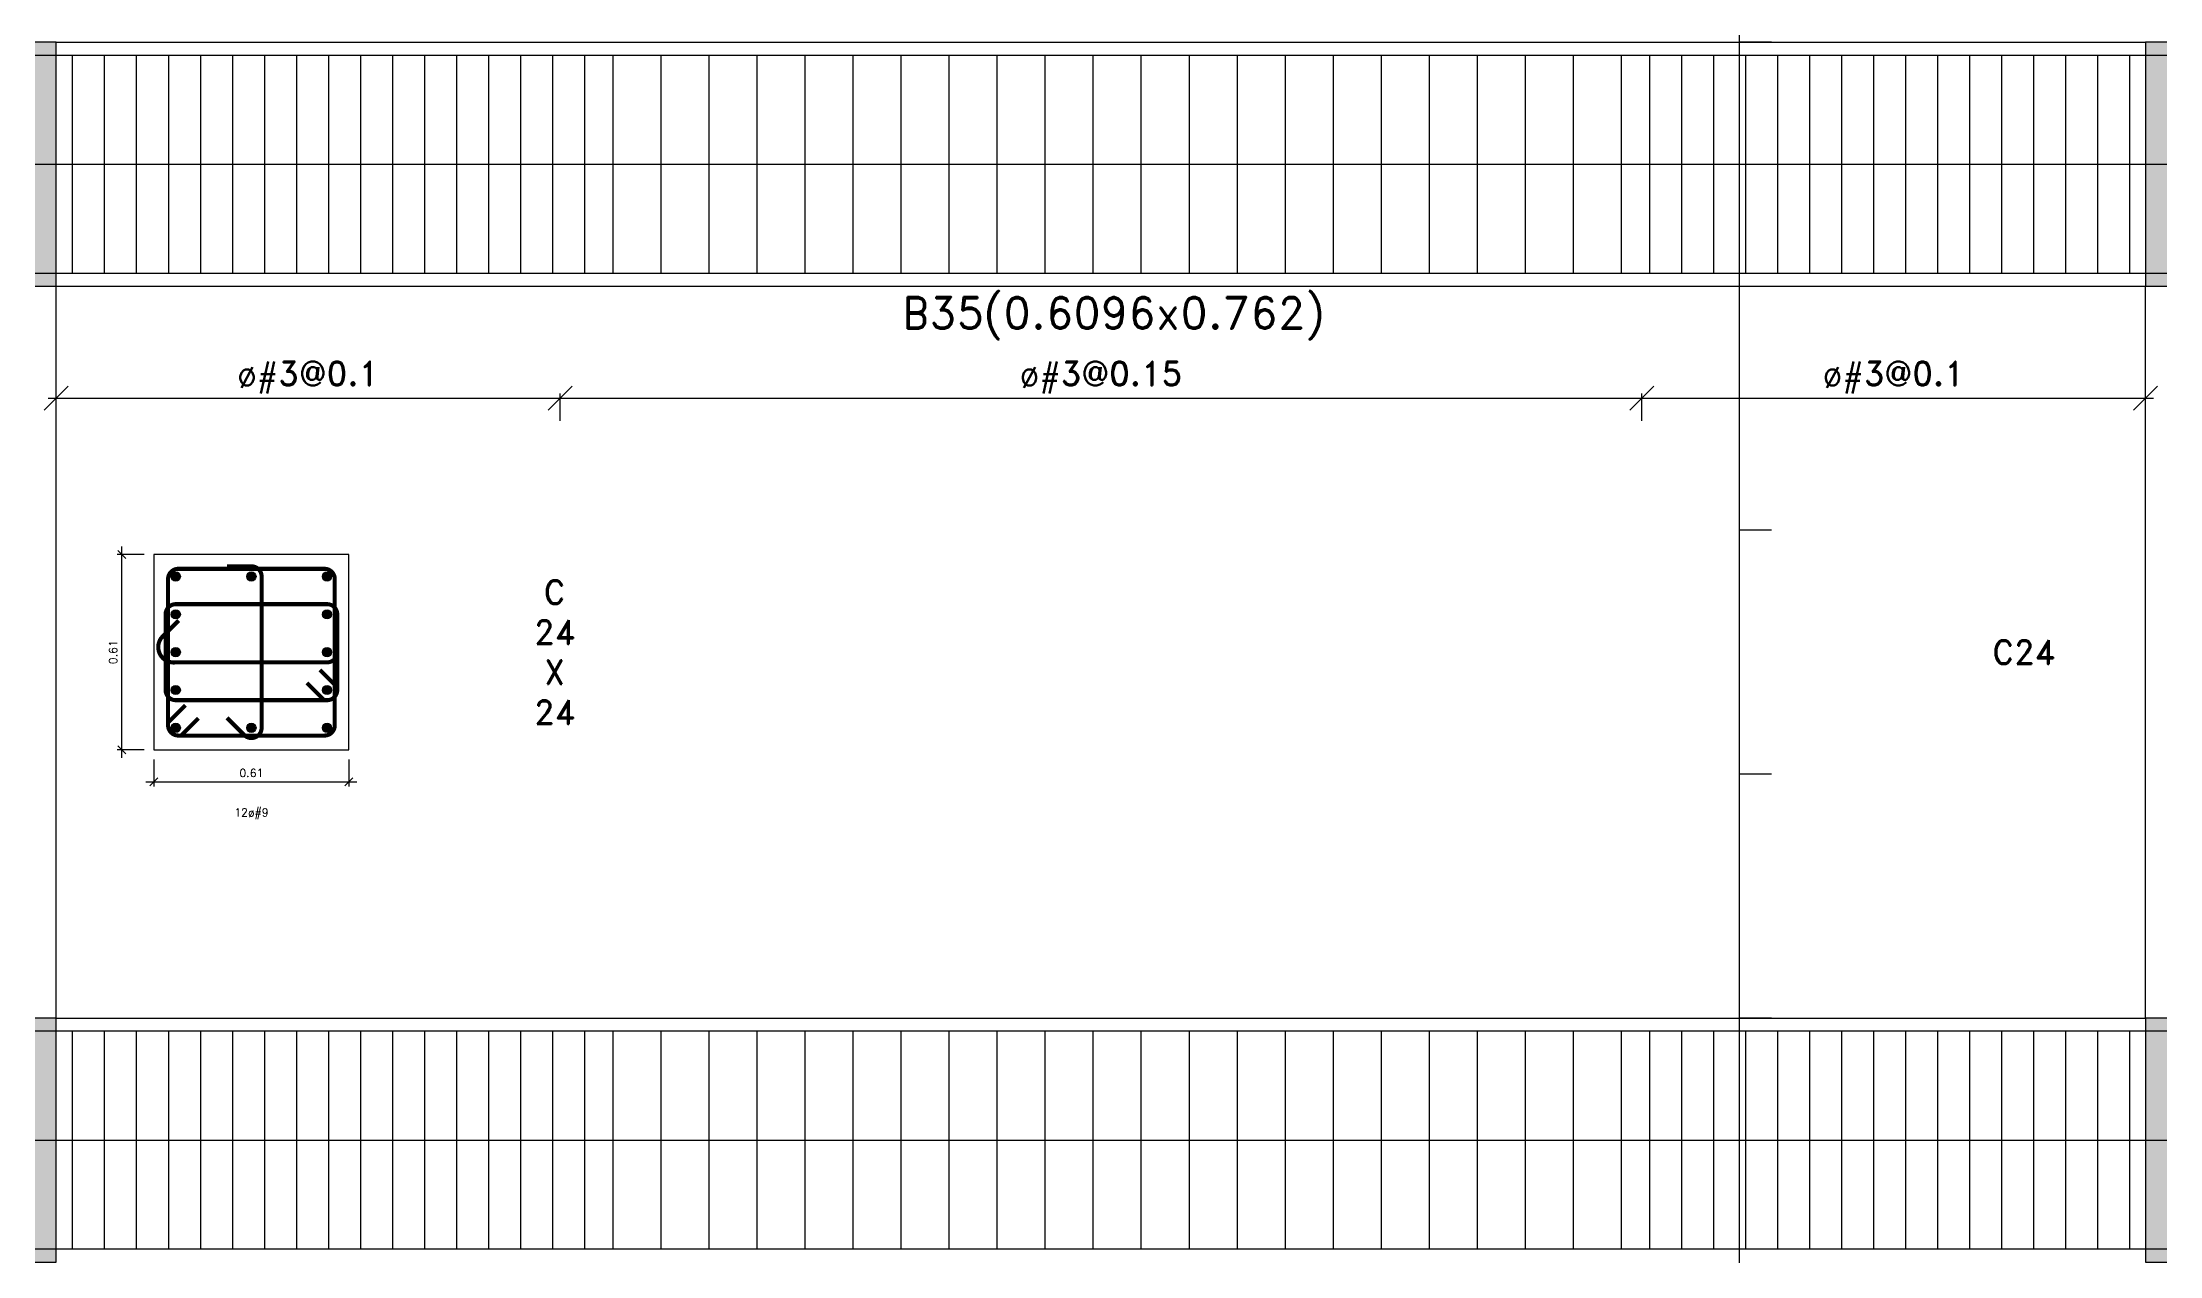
# Model space of a CAD drawing. Header units: inches. Extents: x 2674 to 28325, y -8016 to 21827.
# Drawn here: x 10779.7 to 11110.5, y -1101.7 to -912.2 of the extents above; entities that cross this region are included whole.
import ezdxf

# ---------------------------------------------------------------- set-up
doc = ezdxf.new("R2010")
doc.units = ezdxf.units.IN
doc.header["$MEASUREMENT"] = 0
for name, color, linetype in [('Beam', 3, 'Continuous'), ('Beam elevation contour', 7, 'Continuous'), ('Beam rebar bot', 2, 'Continuous'), ('Beam rebar top', 2, 'Continuous'), ('Beam tie corner', 6, 'Continuous'), ('Beam tie mid', 4, 'Continuous'), ('Column elevation contorno', 7, 'Continuous'), ('Columns', 5, 'Continuous'), ('Dimensions', 7, 'Continuous'), ('Porticos', 7, 'Continuous'), ('Rebar long', 5, 'Continuous'), ('Rebar tie', 4, 'Continuous'), ('Texts', 7, 'Continuous')]:
    doc.layers.add(name, color=color, linetype=linetype)
doc.layers.add('Beam torsion rebar', color=7, linetype='Continuous', true_color=0xaf0000)
doc.styles.add('Letra', font='romand.shx')
doc.dimstyles.new('Dimension', dxfattribs={"dimscale": 0.083333, "dimtxt": 0.025, "dimasz": 0.025, "dimexe": 0.015, "dimexo": 0.03, "dimgap": 0.015, "dimtad": 1, "dimdec": 1, "dimzin": 0, "dimdsep": 46, "dimlunit": 4, "dimtxsty": 'Letra', "dimblk": 'OBLIQUE', "dimcen": 0.015, "dimdle": 0.025, "dimclrd": 256, "dimclre": 1, "dimclrt": 4, "dimadec": 0, "dimazin": 0, "dimtfac": 1, "dimtdec": 1, "dimtofl": 0, "dimtmove": 0, "dimatfit": 3, "dimfxl": 1, "dimtolj": 1, "dimtzin": 0, "dimarcsym": 0})

# ---------------------------------------------------------------- blocks, each defined once
blk = doc.blocks.new('_Oblique')
at = {"color": 0, "linetype": 'ByBlock', "lineweight": -2}
blk.add_line((-0.5, -0.5), (0.5, 0.5), dxfattribs=at)
blk = doc.blocks.new('*D553')
at = {"layer": 'Defpoints', "color": 0, "transparency": 16777216}
for p in [(11044.87, -874.11), (11049.87, -874.11), (11049.87, -912.21)]:
    blk.add_point(p, dxfattribs=at)
at = {"layer": 'Dimensions', "color": 1, "linetype": 'ByBlock', "lineweight": -2, "transparency": 16777216}
for p, q in [((11049.87, -874.11), (11044.87, -874.11)), ((11049.87, -912.21), (11044.87, -912.21))]:
    blk.add_line(p, q, dxfattribs=at)
at = {"layer": 'Dimensions', "linetype": 'ByBlock', "lineweight": -2, "transparency": 16777216}
blk.add_line((11044.87, -912.22), (11044.87, -874.11), dxfattribs=at)
at = {"layer": 'Dimensions', "lineweight": -2, "transparency": 16777216, "xscale": 0.006249999999999999, "yscale": 0.006249999999999999, "zscale": 0.006249999999999999}
for p, rotation in [((11044.87, -874.11), 90), ((11044.87, -912.21), 270)]:
    blk.add_blockref('_Oblique', p, dxfattribs=dict(at, rotation=rotation))
at = {"layer": 'Dimensions', "color": 4, "transparency": 16777216, "insert": (11044.86, -893.16), "char_height": 0.00625, "attachment_point": 5, "rotation": 90, "style": 'Letra'}
blk.add_mtext('\\A1;ø#3@0.1', dxfattribs=at)
blk = doc.blocks.new('*D556')
at = {"layer": 'Defpoints', "color": 0, "transparency": 16777216}
for p in [(11044.87, -1026.51), (11049.87, -1026.51), (11049.87, -1064.61)]:
    blk.add_point(p, dxfattribs=at)
at = {"layer": 'Dimensions', "color": 1, "linetype": 'ByBlock', "lineweight": -2, "transparency": 16777216}
for p, q in [((11049.87, -1026.51), (11044.87, -1026.51)), ((11049.87, -1064.61), (11044.87, -1064.61))]:
    blk.add_line(p, q, dxfattribs=at)
at = {"layer": 'Dimensions', "linetype": 'ByBlock', "lineweight": -2, "transparency": 16777216}
blk.add_line((11044.87, -1064.62), (11044.87, -1026.51), dxfattribs=at)
at = {"layer": 'Dimensions', "lineweight": -2, "transparency": 16777216, "xscale": 0.006249999999999999, "yscale": 0.006249999999999999, "zscale": 0.006249999999999999}
for p, rotation in [((11044.87, -1026.51), 90), ((11044.87, -1064.61), 270)]:
    blk.add_blockref('_Oblique', p, dxfattribs=dict(at, rotation=rotation))
at = {"layer": 'Dimensions', "color": 4, "transparency": 16777216, "insert": (11044.86, -1045.56), "char_height": 0.00625, "attachment_point": 5, "rotation": 90, "style": 'Letra'}
blk.add_mtext('\\A1;ø#3@0.1', dxfattribs=at)
blk = doc.blocks.new('*D557')
at = {"layer": 'Defpoints', "color": 0, "transparency": 16777216}
for p in [(11044.87, -912.21), (11049.87, -912.21), (11049.87, -988.41)]:
    blk.add_point(p, dxfattribs=at)
at = {"layer": 'Dimensions', "color": 1, "linetype": 'ByBlock', "lineweight": -2, "transparency": 16777216}
for p, q in [((11049.87, -912.21), (11044.87, -912.21)), ((11049.87, -988.41), (11044.87, -988.41))]:
    blk.add_line(p, q, dxfattribs=at)
at = {"layer": 'Dimensions', "linetype": 'ByBlock', "lineweight": -2, "transparency": 16777216}
blk.add_line((11044.87, -988.42), (11044.87, -912.21), dxfattribs=at)
at = {"layer": 'Dimensions', "lineweight": -2, "transparency": 16777216, "xscale": 0.006249999999999999, "yscale": 0.006249999999999999, "zscale": 0.006249999999999999}
for p, rotation in [((11044.87, -912.21), 90), ((11044.87, -988.41), 270)]:
    blk.add_blockref('_Oblique', p, dxfattribs=dict(at, rotation=rotation))
at = {"layer": 'Dimensions', "color": 4, "transparency": 16777216, "insert": (11044.86, -950.31), "char_height": 0.00625, "attachment_point": 5, "rotation": 90, "style": 'Letra'}
blk.add_mtext('\\A1;ø#3@0.1', dxfattribs=at)
blk = doc.blocks.new('*D558')
at = {"layer": 'Defpoints', "color": 0, "transparency": 16777216}
for p in [(11044.87, -988.41), (11049.87, -988.41), (11049.87, -1026.51)]:
    blk.add_point(p, dxfattribs=at)
at = {"layer": 'Dimensions', "color": 1, "linetype": 'ByBlock', "lineweight": -2, "transparency": 16777216}
for p, q in [((11049.87, -988.41), (11044.87, -988.41)), ((11049.87, -1026.51), (11044.87, -1026.51))]:
    blk.add_line(p, q, dxfattribs=at)
at = {"layer": 'Dimensions', "linetype": 'ByBlock', "lineweight": -2, "transparency": 16777216}
blk.add_line((11044.87, -1026.52), (11044.87, -988.41), dxfattribs=at)
at = {"layer": 'Dimensions', "lineweight": -2, "transparency": 16777216, "xscale": 0.006249999999999999, "yscale": 0.006249999999999999, "zscale": 0.006249999999999999}
for p, rotation in [((11044.87, -988.41), 90), ((11044.87, -1026.51), 270)]:
    blk.add_blockref('_Oblique', p, dxfattribs=dict(at, rotation=rotation))
at = {"layer": 'Dimensions', "color": 4, "transparency": 16777216, "insert": (11044.86, -1007.46), "char_height": 0.00625, "attachment_point": 5, "rotation": 90, "style": 'Letra'}
blk.add_mtext('\\A1;ø#3@0.15', dxfattribs=at)
blk = doc.blocks.new('*D636')
at = {"layer": 'Defpoints', "color": 0, "transparency": 16777216}
for p in [(11044.87, -1064.61), (11049.87, -1064.61), (11049.87, -1140.81)]:
    blk.add_point(p, dxfattribs=at)
at = {"layer": 'Dimensions', "color": 1, "linetype": 'ByBlock', "lineweight": -2, "transparency": 16777216}
for p, q in [((11049.87, -1064.61), (11044.87, -1064.61)), ((11049.87, -1140.81), (11044.87, -1140.81))]:
    blk.add_line(p, q, dxfattribs=at)
at = {"layer": 'Dimensions', "linetype": 'ByBlock', "lineweight": -2, "transparency": 16777216}
blk.add_line((11044.87, -1140.82), (11044.87, -1064.61), dxfattribs=at)
at = {"layer": 'Dimensions', "lineweight": -2, "transparency": 16777216, "xscale": 0.006249999999999999, "yscale": 0.006249999999999999, "zscale": 0.006249999999999999}
for p, rotation in [((11044.87, -1064.61), 90), ((11044.87, -1140.81), 270)]:
    blk.add_blockref('_Oblique', p, dxfattribs=dict(at, rotation=rotation))
at = {"layer": 'Dimensions', "color": 4, "transparency": 16777216, "insert": (11044.86, -1102.71), "char_height": 0.00625, "attachment_point": 5, "rotation": 90, "style": 'Letra'}
blk.add_mtext('\\A1;ø#3@0.1', dxfattribs=at)
blk = doc.blocks.new('*D28')
at = {"color": 1, "linetype": 'ByBlock', "lineweight": -2, "transparency": 16777216}
for p, q in [((-0.3348, 0.3048), (-0.4198, 0.3048)), ((-0.3348, -0.3048), (-0.4198, -0.3048))]:
    blk.add_line(p, q, dxfattribs=at)
at = {"linetype": 'ByBlock', "lineweight": -2, "transparency": 16777216}
blk.add_line((-0.4048, -0.3298), (-0.4048, 0.3298), dxfattribs=at)
at = {"layer": 'Defpoints', "transparency": 16777216}
for p in [(-0.4048, 0.3048), (-0.3048, 0.3048), (-0.3048, -0.3048)]:
    blk.add_point(p, dxfattribs=at)
at = {"lineweight": -2, "transparency": 16777216, "xscale": 0.025, "yscale": 0.025, "zscale": 0.025}
for p, rotation in [((-0.4048, 0.3048), 90), ((-0.4048, -0.3048), 270)]:
    blk.add_blockref('_Oblique', p, dxfattribs=dict(at, rotation=rotation))
at = {"color": 4, "transparency": 16777216, "insert": (-0.4198, 0), "char_height": 0.025, "attachment_point": 8, "rotation": 90, "style": 'Letra'}
blk.add_mtext('0.61', dxfattribs=at)
blk = doc.blocks.new('*D29')
at = {"color": 1, "linetype": 'ByBlock', "lineweight": -2, "transparency": 16777216}
for p, q in [((-0.3048, -0.3348), (-0.3048, -0.4198)), ((0.3048, -0.3348), (0.3048, -0.4198))]:
    blk.add_line(p, q, dxfattribs=at)
at = {"linetype": 'ByBlock', "lineweight": -2, "transparency": 16777216}
blk.add_line((-0.3298, -0.4048), (0.3298, -0.4048), dxfattribs=at)
at = {"layer": 'Defpoints', "transparency": 16777216}
for p in [(-0.3048, -0.3048), (0.3048, -0.3048), (0.3048, -0.4048)]:
    blk.add_point(p, dxfattribs=at)
at = {"lineweight": -2, "transparency": 16777216, "xscale": 0.025, "yscale": 0.025, "zscale": 0.025, "rotation": 180}
blk.add_blockref('_Oblique', (-0.3048, -0.4048), dxfattribs=at)
at = {"lineweight": -2, "transparency": 16777216, "xscale": 0.025, "yscale": 0.025, "zscale": 0.025}
blk.add_blockref('_Oblique', (0.3048, -0.4048), dxfattribs=at)
at = {"color": 4, "transparency": 16777216, "insert": (0, -0.3898), "char_height": 0.025, "attachment_point": 8, "style": 'Letra'}
blk.add_mtext('0.61', dxfattribs=at)
blk = doc.blocks.new('#9')
blk.add_hatch(color=256).paths.add_polyline_path([(0.0143, 0, 1), (-0.0143, 0, 1)])
at = {"color": 0}
blk.add_circle((0, 0), 0.0143, dxfattribs=at)
blk = doc.blocks.new('FB 24 X 30')
blk.add_hatch(color=256).paths.add_polyline_path([(0.3048, 0.381), (-0.3048, 0.381), (-0.3048, -0.381), (0.3048, -0.381)])
at = {"color": 0}
blk.add_lwpolyline([(0.3048, 0.381), (-0.3048, 0.381), (-0.3048, -0.381), (0.3048, -0.381)], close=True, dxfattribs=at)
blk = doc.blocks.new('*D99')
at = {"linetype": 'ByBlock', "lineweight": -2, "transparency": 16777216}
blk.add_line((717.8202, 25.7104), (719.4442, 25.7104), dxfattribs=at)
at = {"color": 1, "linetype": 'ByBlock', "lineweight": -2, "transparency": 16777216}
for p, q in [((717.8452, 25.6404), (717.8452, 25.7254)), ((719.4192, 25.6404), (719.4192, 25.7254))]:
    blk.add_line(p, q, dxfattribs=at)
at = {"layer": 'Defpoints', "transparency": 16777216}
for p in [(719.4192, 25.7104), (717.8452, 25.6104), (719.4192, 25.6104)]:
    blk.add_point(p, dxfattribs=at)
at = {"lineweight": -2, "transparency": 16777216, "xscale": 0.075, "yscale": 0.075, "zscale": 0.075, "rotation": 180}
blk.add_blockref('_Oblique', (717.8452, 25.7104), dxfattribs=at)
at = {"lineweight": -2, "transparency": 16777216, "xscale": 0.075, "yscale": 0.075, "zscale": 0.075}
blk.add_blockref('_Oblique', (719.4192, 25.7104), dxfattribs=at)
at = {"color": 4, "transparency": 16777216, "insert": (718.6322, 25.7254), "char_height": 0.075, "attachment_point": 8, "style": 'Letra'}
blk.add_mtext('ø#3@0.1', dxfattribs=at)
blk = doc.blocks.new('*D100')
at = {"linetype": 'ByBlock', "lineweight": -2, "transparency": 16777216}
blk.add_line((722.7742, 25.7104), (724.3981, 25.7104), dxfattribs=at)
at = {"color": 1, "linetype": 'ByBlock', "lineweight": -2, "transparency": 16777216}
for p, q in [((722.7992, 25.6404), (722.7992, 25.7254)), ((724.3731, 25.6404), (724.3731, 25.7254))]:
    blk.add_line(p, q, dxfattribs=at)
at = {"layer": 'Defpoints', "transparency": 16777216}
for p in [(724.3731, 25.7104), (722.7992, 25.6104), (724.3731, 25.6104)]:
    blk.add_point(p, dxfattribs=at)
at = {"lineweight": -2, "transparency": 16777216, "xscale": 0.075, "yscale": 0.075, "zscale": 0.075, "rotation": 180}
blk.add_blockref('_Oblique', (722.7992, 25.7104), dxfattribs=at)
at = {"lineweight": -2, "transparency": 16777216, "xscale": 0.075, "yscale": 0.075, "zscale": 0.075}
blk.add_blockref('_Oblique', (724.3731, 25.7104), dxfattribs=at)
at = {"color": 4, "transparency": 16777216, "insert": (723.58615, 25.7254), "char_height": 0.075, "attachment_point": 8, "style": 'Letra'}
blk.add_mtext('ø#3@0.1', dxfattribs=at)
blk = doc.blocks.new('*D101')
at = {"linetype": 'ByBlock', "lineweight": -2, "transparency": 16777216}
blk.add_line((719.3942, 25.7104), (722.8242, 25.7104), dxfattribs=at)
at = {"color": 1, "linetype": 'ByBlock', "lineweight": -2, "transparency": 16777216}
for p, q in [((719.4192, 25.6404), (719.4192, 25.7254)), ((722.7992, 25.6404), (722.7992, 25.7254))]:
    blk.add_line(p, q, dxfattribs=at)
at = {"layer": 'Defpoints', "transparency": 16777216}
for p in [(722.7992, 25.7104), (719.4192, 25.6104), (722.7992, 25.6104)]:
    blk.add_point(p, dxfattribs=at)
at = {"lineweight": -2, "transparency": 16777216, "xscale": 0.075, "yscale": 0.075, "zscale": 0.075, "rotation": 180}
blk.add_blockref('_Oblique', (719.4192, 25.7104), dxfattribs=at)
at = {"lineweight": -2, "transparency": 16777216, "xscale": 0.075, "yscale": 0.075, "zscale": 0.075}
blk.add_blockref('_Oblique', (722.7992, 25.7104), dxfattribs=at)
at = {"color": 4, "transparency": 16777216, "insert": (721.1092, 25.7254), "char_height": 0.075, "attachment_point": 8, "style": 'Letra'}
blk.add_mtext('ø#3@0.15', dxfattribs=at)
blk = doc.blocks.new('FB 30 X 30')
blk.add_hatch(color=256).paths.add_polyline_path([(0.381, 0.381), (-0.381, 0.381), (-0.381, -0.381), (0.381, -0.381)])
at = {"color": 0}
blk.add_lwpolyline([(0.381, 0.381), (-0.381, 0.381), (-0.381, -0.381), (0.381, -0.381)], close=True, dxfattribs=at)
blk = doc.blocks.new('B33-B34-B35-B36-Story7')
at = {"layer": 'Beam elevation contour'}
blk.add_lwpolyline([(717.8452, 23.7744), (724.3731, 23.7744)], dxfattribs=at)
at = {"layer": 'Beam rebar bot'}
blk.add_lwpolyline([(732.8728, 23.3524), (732.8728, 23.0524), (702.188, 23.0524), (702.188, 23.3524)], dxfattribs=at)
at = {"layer": 'Beam rebar top'}
blk.add_lwpolyline([(702.208, 23.4344), (702.208, 23.7344), (732.8928, 23.7344), (732.8928, 23.4344)], dxfattribs=at)
at = {"layer": 'Beam tie corner'}
for points in [[(717.8952, 23.7344), (717.8952, 23.0524)], [(717.9952, 23.7344), (717.9952, 23.0524)], [(718.0952, 23.7344), (718.0952, 23.0524)], [(718.1952, 23.7344), (718.1952, 23.0524)], [(718.2952, 23.7344), (718.2952, 23.0524)], [(718.3952, 23.7344), (718.3952, 23.0524)], [(718.4952, 23.7344), (718.4952, 23.0524)], [(718.5952, 23.7344), (718.5952, 23.0524)], [(718.6952, 23.7344), (718.6952, 23.0524)], [(718.7952, 23.7344), (718.7952, 23.0524)], [(718.8952, 23.7344), (718.8952, 23.0524)], [(718.9952, 23.7344), (718.9952, 23.0524)], [(719.0952, 23.7344), (719.0952, 23.0524)], [(719.1952, 23.7344), (719.1952, 23.0524)], [(719.2952, 23.7344), (719.2952, 23.0524)], [(719.3952, 23.7344), (719.3952, 23.0524)], [(722.8231, 23.7344), (722.8231, 23.0524)], [(722.9231, 23.7344), (722.9231, 23.0524)], [(723.0231, 23.7344), (723.0231, 23.0524)], [(723.1231, 23.7344), (723.1231, 23.0524)], [(723.2231, 23.7344), (723.2231, 23.0524)], [(723.3231, 23.7344), (723.3231, 23.0524)], [(723.4231, 23.7344), (723.4231, 23.0524)], [(723.5231, 23.7344), (723.5231, 23.0524)], [(723.6231, 23.7344), (723.6231, 23.0524)], [(723.7231, 23.7344), (723.7231, 23.0524)], [(723.8231, 23.7344), (723.8231, 23.0524)], [(723.9231, 23.7344), (723.9231, 23.0524)], [(724.0231, 23.7344), (724.0231, 23.0524)], [(724.1231, 23.7344), (724.1231, 23.0524)], [(724.2231, 23.7344), (724.2231, 23.0524)], [(724.3231, 23.7344), (724.3231, 23.0524)]]:
    blk.add_lwpolyline(points, dxfattribs=at)
at = {"layer": 'Beam tie mid'}
for points in [[(719.4952, 23.7344), (719.4952, 23.0524)], [(719.5842, 23.7344), (719.5842, 23.0524)], [(719.7342, 23.7344), (719.7342, 23.0524)], [(719.8842, 23.7344), (719.8842, 23.0524)], [(720.0342, 23.7344), (720.0342, 23.0524)], [(720.1842, 23.7344), (720.1842, 23.0524)], [(720.3342, 23.7344), (720.3342, 23.0524)], [(720.4842, 23.7344), (720.4842, 23.0524)], [(720.6342, 23.7344), (720.6342, 23.0524)], [(720.7842, 23.7344), (720.7842, 23.0524)], [(720.9342, 23.7344), (720.9342, 23.0524)], [(721.0842, 23.7344), (721.0842, 23.0524)], [(721.2342, 23.7344), (721.2342, 23.0524)], [(721.3842, 23.7344), (721.3842, 23.0524)], [(721.5342, 23.7344), (721.5342, 23.0524)], [(721.6842, 23.7344), (721.6842, 23.0524)], [(721.8342, 23.7344), (721.8342, 23.0524)], [(721.9842, 23.7344), (721.9842, 23.0524)], [(722.1342, 23.7344), (722.1342, 23.0524)], [(722.2842, 23.7344), (722.2842, 23.0524)], [(722.4342, 23.7344), (722.4342, 23.0524)], [(722.5842, 23.7344), (722.5842, 23.0524)], [(722.7342, 23.7344), (722.7342, 23.0524)]]:
    blk.add_lwpolyline(points, dxfattribs=at)
at = {"layer": 'Beam torsion rebar'}
blk.add_lwpolyline([(702.188, 23.3934), (732.8928, 23.3934)], dxfattribs=at)
at = {"layer": 'Beam', "color": 0}
for name, p in [('FB 24 X 30', (717.5404, 23.3934)), ('FB 30 X 30', (724.7541, 23.3934))]:
    blk.add_blockref(name, p, dxfattribs=at)
blk = doc.blocks.new('C 24 X 24')
at = {"layer": 'Columns'}
blk.add_lwpolyline([(-0.3048, -0.3048), (0.3048, -0.3048), (0.3048, 0.3048), (-0.3048, 0.3048)], close=True, dxfattribs=at)
at = {"layer": 'Rebar tie'}
for points in [[(-0.2065, -0.1657, 0.0127, 0.0127, 0), (-0.2604, -0.2196, 0.0127, 0.0127, 0), (-0.2604, -0.2286, 0.0127, 0.0127, 0.414214), (-0.2286, -0.2604, 0.0127, 0.0127, 0), (0.2286, -0.2604, 0.0127, 0.0127, 0.414214), (0.2604, -0.2286, 0.0127, 0.0127, 0), (0.2604, 0.2286, 0.0127, 0.0127, 0.414214), (0.2286, 0.2604, 0.0127, 0.0127, 0), (-0.2286, 0.2604, 0.0127, 0.0127, 0.414214), (-0.2604, 0.2286, 0.0127, 0.0127, 0), (-0.2604, -0.2286, 0.0127, 0.0127, 0.414214), (-0.2286, -0.2604, 0.0127, 0.0127, 0), (-0.2196, -0.2604, 0.0127, 0.0127, 0), (-0.1657, -0.2065, 0.0127, 0.0127, 0)], [(-0.0763, -0.205, 0.0127, 0.0127, 0), (-0.0225, -0.2589, 0.0127, 0.0127, 0.668179), (0.0318, -0.2364, 0.0127, 0.0127, 0), (0.0318, 0.2364, 0.0127, 0.0127, 0.414214), (0, 0.2682, 0.0127, 0.0127, 0), (-0.0762, 0.2682, 0.0127, 0.0127, 0)], [(0.2143, -0.0554, 0.0127, 0.0127, 0), (0.2682, -0.1092, 0.0127, 0.0127, 0), (0.2682, -0.1182, 0.0127, 0.0127, -0.414214), (0.2364, -0.15, 0.0127, 0.0127, 0), (-0.2364, -0.15, 0.0127, 0.0127, -0.414214), (-0.2682, -0.1182, 0.0127, 0.0127, 0), (-0.2682, 0.1182, 0.0127, 0.0127, -0.414214), (-0.2364, 0.15, 0.0127, 0.0127, 0), (0.2364, 0.15, 0.0127, 0.0127, -0.414214), (0.2682, 0.1182, 0.0127, 0.0127, 0), (0.2682, -0.1182, 0.0127, 0.0127, -0.414214), (0.2364, -0.15, 0.0127, 0.0127, 0), (0.2275, -0.15, 0.0127, 0.0127, 0), (0.1736, -0.0961, 0.0127, 0.0127, 0)], [(-0.2275, 0.0988, 0.0127, 0.0127, 0), (-0.2813, 0.0449, 0.0127, 0.0127, 0.668179), (-0.2364, -0.0318, 0.0127, 0.0127, 0), (0.2364, -0.0318, 0.0127, 0.0127, 0.414214), (0.2682, 0, 0.0127, 0.0127, 0), (0.2682, 0.0762, 0.0127, 0.0127, 0)]]:
    blk.add_lwpolyline(points, format="xyseb", dxfattribs=at)
at = {"layer": 'Rebar long', "color": 0}
for p in [(-0.2364, 0.2364), (0, 0.2364), (0.2364, 0.2364), (-0.2364, 0.1182), (0.2364, 0.1182), (-0.2364, 0), (0.2364, 0), (-0.2364, -0.1182), (0.2364, -0.1182), (-0.2364, -0.2364), (0, -0.2364), (0.2364, -0.2364)]:
    blk.add_blockref('#9', p, dxfattribs=at)
at = {"layer": 'Texts', "insert": (0, -0.5048), "char_height": 0.025, "width": 0.056717, "attachment_point": 5, "style": 'Letra'}
blk.add_mtext('12ø#9', dxfattribs=at)
at = {"layer": 'Dimensions'}
for p2, distance, picture, middle in [((-0.3048, 0.3048), 0.1, '*D28', (-0.4048, 0)), ((0.3048, -0.3048), -0.1, '*D29', (0, -0.4048))]:
    dim = blk.add_aligned_dim(p1=(-0.3048, -0.3048), p2=p2, distance=distance, dimstyle='Dimension', override={"dimtxt": 0.025, "dimasz": 0.025, "dimpost": '<>'}, dxfattribs=at)
    dim.commit()
    dim.dimension.update_dxf_attribs({"geometry": picture, "text_midpoint": middle})
blk = doc.blocks.new('B33-B34-B35-B36-Story8')
at = {"layer": 'Beam elevation contour'}
for points in [[(717.8452, 26.8224), (724.3731, 26.8224)], [(717.8452, 26.0604), (724.3731, 26.0604)]]:
    blk.add_lwpolyline(points, dxfattribs=at)
at = {"layer": 'Beam rebar bot'}
blk.add_lwpolyline([(732.8728, 26.4004), (732.8728, 26.1004), (702.188, 26.1004), (702.188, 26.4004)], dxfattribs=at)
at = {"layer": 'Beam rebar top'}
blk.add_lwpolyline([(702.208, 26.4824), (702.208, 26.7824), (732.8928, 26.7824), (732.8928, 26.4824)], dxfattribs=at)
at = {"layer": 'Beam tie corner'}
for points in [[(717.8952, 26.7824), (717.8952, 26.1004)], [(717.9952, 26.7824), (717.9952, 26.1004)], [(718.0952, 26.7824), (718.0952, 26.1004)], [(718.1952, 26.7824), (718.1952, 26.1004)], [(718.2952, 26.7824), (718.2952, 26.1004)], [(718.3952, 26.7824), (718.3952, 26.1004)], [(718.4952, 26.7824), (718.4952, 26.1004)], [(718.5952, 26.7824), (718.5952, 26.1004)], [(718.6952, 26.7824), (718.6952, 26.1004)], [(718.7952, 26.7824), (718.7952, 26.1004)], [(718.8952, 26.7824), (718.8952, 26.1004)], [(718.9952, 26.7824), (718.9952, 26.1004)], [(719.0952, 26.7824), (719.0952, 26.1004)], [(719.1952, 26.7824), (719.1952, 26.1004)], [(719.2952, 26.7824), (719.2952, 26.1004)], [(719.3952, 26.7824), (719.3952, 26.1004)], [(722.8231, 26.7824), (722.8231, 26.1004)], [(722.9231, 26.7824), (722.9231, 26.1004)], [(723.0231, 26.7824), (723.0231, 26.1004)], [(723.1231, 26.7824), (723.1231, 26.1004)], [(723.2231, 26.7824), (723.2231, 26.1004)], [(723.3231, 26.7824), (723.3231, 26.1004)], [(723.4231, 26.7824), (723.4231, 26.1004)], [(723.5231, 26.7824), (723.5231, 26.1004)], [(723.6231, 26.7824), (723.6231, 26.1004)], [(723.7231, 26.7824), (723.7231, 26.1004)], [(723.8231, 26.7824), (723.8231, 26.1004)], [(723.9231, 26.7824), (723.9231, 26.1004)], [(724.0231, 26.7824), (724.0231, 26.1004)], [(724.1231, 26.7824), (724.1231, 26.1004)], [(724.2231, 26.7824), (724.2231, 26.1004)], [(724.3231, 26.7824), (724.3231, 26.1004)]]:
    blk.add_lwpolyline(points, dxfattribs=at)
at = {"layer": 'Beam tie mid'}
for points in [[(719.4952, 26.7824), (719.4952, 26.1004)], [(719.5842, 26.7824), (719.5842, 26.1004)], [(719.7342, 26.7824), (719.7342, 26.1004)], [(719.8842, 26.7824), (719.8842, 26.1004)], [(720.0342, 26.7824), (720.0342, 26.1004)], [(720.1842, 26.7824), (720.1842, 26.1004)], [(720.3342, 26.7824), (720.3342, 26.1004)], [(720.4842, 26.7824), (720.4842, 26.1004)], [(720.6342, 26.7824), (720.6342, 26.1004)], [(720.7842, 26.7824), (720.7842, 26.1004)], [(720.9342, 26.7824), (720.9342, 26.1004)], [(721.0842, 26.7824), (721.0842, 26.1004)], [(721.2342, 26.7824), (721.2342, 26.1004)], [(721.3842, 26.7824), (721.3842, 26.1004)], [(721.5342, 26.7824), (721.5342, 26.1004)], [(721.6842, 26.7824), (721.6842, 26.1004)], [(721.8342, 26.7824), (721.8342, 26.1004)], [(721.9842, 26.7824), (721.9842, 26.1004)], [(722.1342, 26.7824), (722.1342, 26.1004)], [(722.2842, 26.7824), (722.2842, 26.1004)], [(722.4342, 26.7824), (722.4342, 26.1004)], [(722.5842, 26.7824), (722.5842, 26.1004)], [(722.7342, 26.7824), (722.7342, 26.1004)]]:
    blk.add_lwpolyline(points, dxfattribs=at)
at = {"layer": 'Beam torsion rebar'}
blk.add_lwpolyline([(702.188, 26.4414), (732.8928, 26.4414)], dxfattribs=at)
at = {"layer": 'Beam', "color": 0}
for name, p in [('FB 24 X 30', (717.5404, 26.4414)), ('FB 30 X 30', (724.7541, 26.4414))]:
    blk.add_blockref(name, p, dxfattribs=at)
at = {"layer": 'Texts', "insert": (721.1472, 25.9604), "char_height": 0.1, "width": 0.056717, "attachment_point": 5, "style": 'Letra'}
blk.add_mtext('B35(0.6096x0.762)', dxfattribs=at)
at = {"layer": 'Dimensions'}
for p1, p2, text, picture, middle in [((717.8452, 25.6104), (719.4192, 25.6104), 'ø#3@0.1', '*D99', (718.6322, 25.7104)), ((719.4192, 25.6104), (722.7992, 25.6104), 'ø#3@0.15', '*D101', (721.1092, 25.7104)), ((722.7992, 25.6104), (724.3731, 25.6104), 'ø#3@0.1', '*D100', (723.5861, 25.7104))]:
    dim = blk.add_aligned_dim(p1=p1, p2=p2, distance=0.1, text=text, dimstyle='Dimension', override={"dimtxt": 0.075, "dimasz": 0.075, "dimpost": '<>'}, dxfattribs=at)
    dim.commit()
    dim.dimension.update_dxf_attribs({"geometry": picture, "text_midpoint": middle})

msp = doc.modelspace()

# ---------------------------------------------------------------- linework, layer by layer
at = {"layer": 'Column elevation contorno'}
for points in [[(10781.93, -1064.61), (10781.93, -950.31)], [(11108.33, -1064.61), (11108.33, -950.31)]]:
    msp.add_lwpolyline(points, dxfattribs=at)

# ---------------------------------------------------------------- block references
at = {"layer": 'Dimensions', "color": 0, "xscale": 49.99999999999999, "yscale": 49.99999999999999, "zscale": 49.99999999999999}
msp.add_blockref('C 24 X 24', (10812.41, -1007.46), dxfattribs=at)
at = {"layer": 'Porticos', "color": 0, "xscale": 49.99999999999999, "yscale": 49.99999999999999, "zscale": 49.99999999999999}
for name in ['B33-B34-B35-B36-Story8', 'B33-B34-B35-B36-Story7']:
    msp.add_blockref(name, (-25110.33, -2253.33), dxfattribs=at)

# ---------------------------------------------------------------- texts
at = {"layer": 'Texts', "char_height": 3.75, "width": 2.8358, "attachment_point": 5, "style": 'Letra'}
for s, insert in [('C 24 X 24', (10859.77, -1007.46)), ('C24', (11089.28, -1007.46))]:
    msp.add_mtext(s, dxfattribs=dict(at, insert=insert))

# ---------------------------------------------------------------- dimensions: what is measured, and where the dimension line sits
at = {"layer": 'Dimensions'}
for p1, p2, text, picture, middle in [((11049.87, -912.21), (11049.87, -874.11), 'ø#3@0.1', '*D553', (11044.86, -893.16)), ((11049.87, -988.41), (11049.87, -912.21), 'ø#3@0.1', '*D557', (11044.86, -950.31)), ((11049.87, -1026.51), (11049.87, -988.41), 'ø#3@0.15', '*D558', (11044.86, -1007.46)), ((11049.87, -1064.61), (11049.87, -1026.51), 'ø#3@0.1', '*D556', (11044.86, -1045.56)), ((11049.87, -1140.81), (11049.87, -1064.61), 'ø#3@0.1', '*D636', (11044.86, -1102.71))]:
    dim = msp.add_aligned_dim(p1=p1, p2=p2, distance=5, text=text, dimstyle='Dimension', override={"dimscale": 0.083333, "dimtxt": 0.075, "dimasz": 0.075, "dimpost": '<>'}, dxfattribs=at)
    dim.commit()
    dim.dimension.update_dxf_attribs({"geometry": picture, "text_midpoint": middle})

doc.saveas('drawing.dxf')
